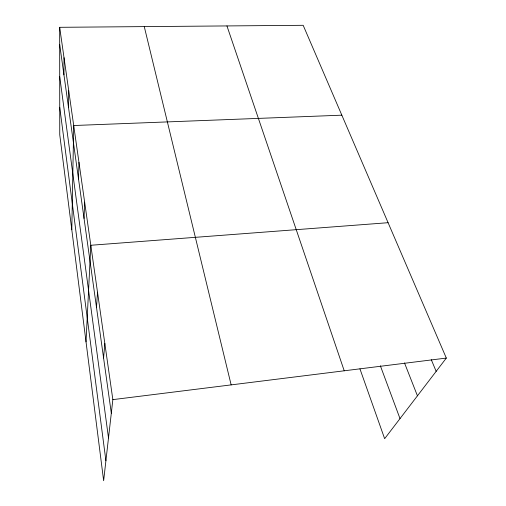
<?xml version="1.0" encoding="UTF-8"?>
<svg xmlns="http://www.w3.org/2000/svg" width="506" height="506" viewBox="0 0 506 506"><rect width="100%" height="100%" fill="white"/><g stroke="black" fill="none" stroke-linecap="round" stroke-linejoin="round"><path stroke-width="0.76" d="M63.939 74.837L64.015 57.709M68.493 107.392L68.683 90.359M71.801 229.743L73.705 125.52L341.835 115.178M78.519 178.972L78.961 162.337M84.04 218.44L84.647 202.134M86.026 341.86L90.808 245.271L388.096 222.703M96.513 307.49L97.513 292.202M103.578 357.982L104.831 343.447M59.676 27.311L112.851 399.626L103.641 480.7L59.752 134.767L59.676 27.311L303.176 25.3L446.324 358.071L384.642 438.689L359.924 368.823M112.851 399.626L446.324 358.071M431.289 359.684L436.159 371.36M404.503 362.928L417.437 395.825M380.36 365.781L400.006 418.607M226.947 25.932L344.225 370.797M144.267 26.616L231.147 384.889M59.689 44.49L111.314 413.193M59.714 76.659L108.499 437.962M59.733 107.259L105.906 460.783"/></g></svg>
